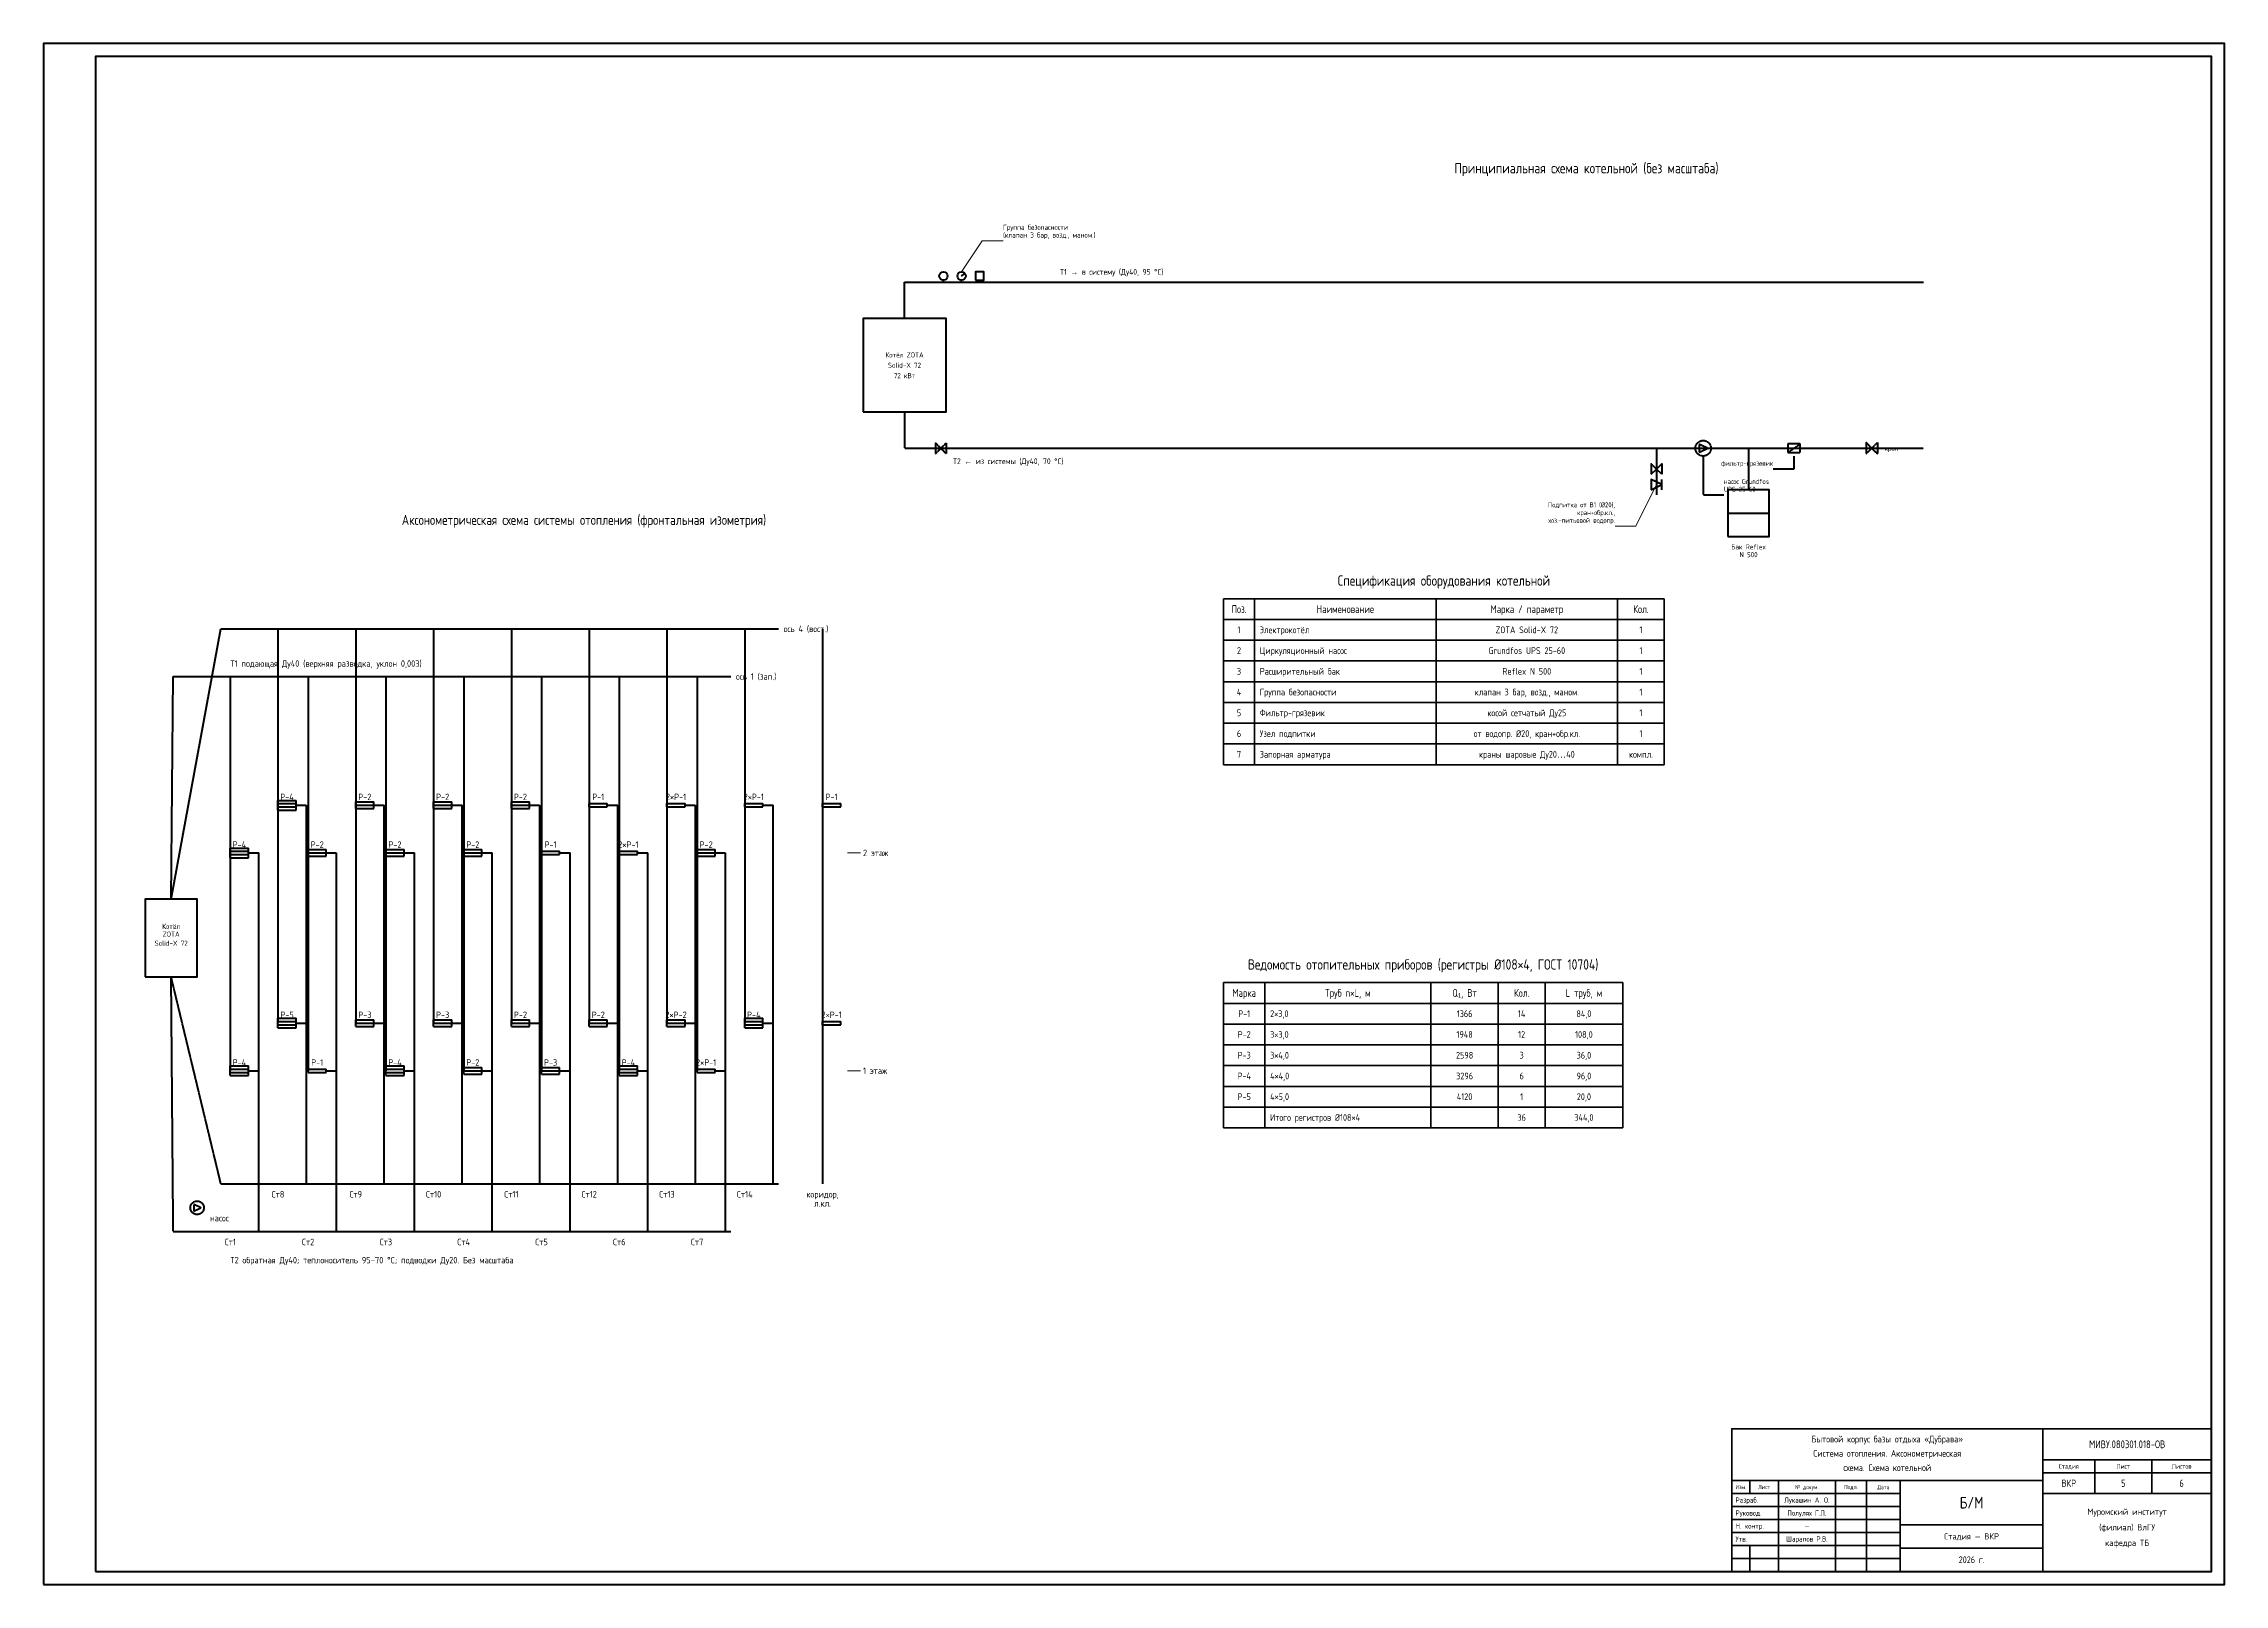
# Model space of a CAD drawing. Header units: millimetres. Extents: x 0 to 84100, y 0 to 59400.
import ezdxf
from ezdxf.enums import TextEntityAlignment as Align

# ---------------------------------------------------------------- set-up
doc = ezdxf.new("R2010")
doc.units = ezdxf.units.MM
doc.linetypes.add('DASHED', pattern=[1.524, 1.27, -0.254])
for name, color, linetype, lineweight in [('HVS', 4, 'CONTINUOUS', 50), ('HVS_TXT', 4, 'CONTINUOUS', 18), ('OTOP', 1, 'CONTINUOUS', 50), ('OTOP2', 1, 'DASHED', 50), ('OTOP_TXT', 1, 'CONTINUOUS', 18), ('RAMKA', 7, 'CONTINUOUS', 35), ('RAMKA_T', 7, 'CONTINUOUS', 100), ('RAZMER', 8, 'CONTINUOUS', 18), ('TEXT', 7, 'CONTINUOUS', 25)]:
    doc.layers.add(name, color=color, linetype=linetype, lineweight=lineweight)
doc.styles.add('GOST', font='gost_type_b.ttf')

msp = doc.modelspace()

# ---------------------------------------------------------------- linework, layer by layer
at = {"layer": 'HVS'}
for p, q in [((62200, 43800), (62200, 42000)), ((62400, 42200), (62400, 42600))]:
    msp.add_line(p, q, dxfattribs=at)
for points in [[(62000, 42800), (62200, 43000), (62000, 43200), (62000, 42800)], [(62400, 42800), (62200, 43000), (62400, 43200), (62400, 42800)], [(62000, 42200), (62400, 42400), (62000, 42600), (62000, 42200)]]:
    msp.add_lwpolyline(points, dxfattribs=at)
at = {"layer": 'HVS_TXT'}
for p, q in [((62200, 42400), (61400, 40800)), ((61400, 40800), (60600, 40800))]:
    msp.add_line(p, q, dxfattribs=at)
at = {"layer": 'OTOP'}
for p, q in [((35400, 50440), (35500, 50520)), ((33200, 48800), (33200, 50200)), ((33200, 50200), (72500, 50200)), ((34700, 50200), (34700, 50280)), ((34700, 50200), (36100, 50200)), ((35400, 50200), (35400, 50280)), ((36100, 50200), (36100, 50280)), ((64950, 41300), (66550, 41300)), ((4919.23, 26419.23), (6838.46, 36838.46)), ((6838.46, 36838.46), (28338.46, 36838.46)), ((9038.46, 36838.46), (9038.46, 21638.46)), ((12038.46, 36838.46), (12038.46, 21638.46)), ((15038.46, 36838.46), (15038.46, 21638.46)), ((18038.46, 36838.46), (18038.46, 21638.46)), ((21038.46, 36838.46), (21038.46, 21638.46)), ((24038.46, 36838.46), (24038.46, 21638.46)), ((27038.46, 36838.46), (27038.46, 21638.46)), ((30038.46, 36838.46), (30038.46, 15438.46)), ((4919.23, 26419.23), (5000, 35000)), ((5000, 35000), (26500, 35000)), ((7200, 35000), (7200, 19800)), ((10200, 35000), (10200, 19800)), ((13200, 35000), (13200, 19800)), ((16200, 35000), (16200, 19800)), ((19200, 35000), (19200, 19800)), ((22200, 35000), (22200, 19800)), ((25200, 35000), (25200, 19800)), ((9038.46, 30225.96), (9738.46, 30225.96)), ((9038.46, 29850.96), (9038.46, 30225.96)), ((9038.46, 30100.96), (9738.46, 30100.96)), ((9038.46, 29975.96), (9738.46, 29975.96)), ((9038.46, 29850.96), (9738.46, 29850.96)), ((9738.46, 29850.96), (9738.46, 30225.96)), ((12038.46, 30163.46), (12738.46, 30163.46)), ((12038.46, 29913.46), (12038.46, 30163.46)), ((12038.46, 30038.46), (12738.46, 30038.46)), ((12038.46, 29913.46), (12738.46, 29913.46)), ((12738.46, 29913.46), (12738.46, 30163.46)), ((15038.46, 30163.46), (15738.46, 30163.46)), ((15038.46, 29913.46), (15038.46, 30163.46)), ((15038.46, 30038.46), (15738.46, 30038.46)), ((15038.46, 29913.46), (15738.46, 29913.46)), ((15738.46, 29913.46), (15738.46, 30163.46)), ((18038.46, 30163.46), (18738.46, 30163.46)), ((18038.46, 29913.46), (18038.46, 30163.46)), ((18038.46, 30038.46), (18738.46, 30038.46)), ((18038.46, 29913.46), (18738.46, 29913.46)), ((18738.46, 29913.46), (18738.46, 30163.46)), ((21038.46, 30100.96), (21738.46, 30100.96)), ((21038.46, 29975.96), (21038.46, 30100.96)), ((21038.46, 29975.96), (21738.46, 29975.96)), ((21738.46, 29975.96), (21738.46, 30100.96)), ((24038.46, 30100.96), (24738.46, 30100.96)), ((24038.46, 29975.96), (24038.46, 30100.96)), ((24038.46, 29975.96), (24738.46, 29975.96)), ((24738.46, 29975.96), (24738.46, 30100.96)), ((27038.46, 30100.96), (27738.46, 30100.96)), ((27038.46, 29975.96), (27038.46, 30100.96)), ((27038.46, 29975.96), (27738.46, 29975.96)), ((27738.46, 29975.96), (27738.46, 30100.96)), ((30038.46, 30100.96), (30738.46, 30100.96)), ((30038.46, 29975.96), (30038.46, 30100.96)), ((30038.46, 29975.96), (30738.46, 29975.96)), ((30738.46, 29975.96), (30738.46, 30100.96)), ((7200, 28387.5), (7900, 28387.5)), ((7200, 28012.5), (7200, 28387.5)), ((7200, 28262.5), (7900, 28262.5)), ((7200, 28137.5), (7900, 28137.5)), ((7200, 28012.5), (7900, 28012.5)), ((7900, 28012.5), (7900, 28387.5)), ((10200, 28325), (10900, 28325)), ((10200, 28075), (10200, 28325)), ((10200, 28200), (10900, 28200)), ((10200, 28075), (10900, 28075)), ((10900, 28075), (10900, 28325)), ((13200, 28325), (13900, 28325)), ((13200, 28075), (13200, 28325)), ((13200, 28200), (13900, 28200)), ((13200, 28075), (13900, 28075)), ((13900, 28075), (13900, 28325)), ((16200, 28325), (16900, 28325)), ((16200, 28075), (16200, 28325)), ((16200, 28200), (16900, 28200)), ((16200, 28075), (16900, 28075)), ((16900, 28075), (16900, 28325)), ((19200, 28262.5), (19900, 28262.5)), ((19200, 28137.5), (19200, 28262.5)), ((19200, 28137.5), (19900, 28137.5)), ((19900, 28137.5), (19900, 28262.5)), ((22200, 28262.5), (22900, 28262.5)), ((22200, 28137.5), (22200, 28262.5)), ((22200, 28137.5), (22900, 28137.5)), ((22900, 28137.5), (22900, 28262.5)), ((25200, 28325), (25900, 28325)), ((25200, 28075), (25200, 28325)), ((25200, 28200), (25900, 28200)), ((25200, 28075), (25900, 28075)), ((25900, 28075), (25900, 28325)), ((9038.46, 21825.96), (9738.46, 21825.96)), ((9038.46, 21450.96), (9038.46, 21825.96)), ((9038.46, 21700.96), (9738.46, 21700.96)), ((9038.46, 21575.96), (9738.46, 21575.96)), ((9038.46, 21450.96), (9738.46, 21450.96)), ((9738.46, 21450.96), (9738.46, 21825.96)), ((12038.46, 21763.46), (12738.46, 21763.46)), ((12038.46, 21513.46), (12038.46, 21763.46)), ((12038.46, 21638.46), (12738.46, 21638.46)), ((12038.46, 21513.46), (12738.46, 21513.46)), ((12738.46, 21513.46), (12738.46, 21763.46)), ((15038.46, 21763.46), (15738.46, 21763.46)), ((15038.46, 21513.46), (15038.46, 21763.46)), ((15038.46, 21638.46), (15738.46, 21638.46)), ((15038.46, 21513.46), (15738.46, 21513.46)), ((15738.46, 21513.46), (15738.46, 21763.46)), ((18038.46, 21763.46), (18738.46, 21763.46)), ((18038.46, 21513.46), (18038.46, 21763.46)), ((18038.46, 21638.46), (18738.46, 21638.46)), ((18038.46, 21513.46), (18738.46, 21513.46)), ((18738.46, 21513.46), (18738.46, 21763.46)), ((21038.46, 21763.46), (21738.46, 21763.46)), ((21038.46, 21513.46), (21038.46, 21763.46)), ((21038.46, 21638.46), (21738.46, 21638.46)), ((21038.46, 21513.46), (21738.46, 21513.46)), ((21738.46, 21513.46), (21738.46, 21763.46)), ((24038.46, 21763.46), (24738.46, 21763.46)), ((24038.46, 21513.46), (24038.46, 21763.46)), ((24038.46, 21638.46), (24738.46, 21638.46)), ((24038.46, 21513.46), (24738.46, 21513.46)), ((24738.46, 21513.46), (24738.46, 21763.46)), ((27038.46, 21825.96), (27738.46, 21825.96)), ((27038.46, 21450.96), (27038.46, 21825.96)), ((27038.46, 21700.96), (27738.46, 21700.96)), ((27038.46, 21575.96), (27738.46, 21575.96)), ((27038.46, 21450.96), (27738.46, 21450.96)), ((27738.46, 21450.96), (27738.46, 21825.96)), ((30038.46, 21700.96), (30738.46, 21700.96)), ((30038.46, 21575.96), (30038.46, 21700.96)), ((30038.46, 21575.96), (30738.46, 21575.96)), ((30738.46, 21575.96), (30738.46, 21700.96)), ((7200, 19987.5), (7900, 19987.5)), ((7200, 19612.5), (7200, 19987.5)), ((7200, 19862.5), (7900, 19862.5)), ((7200, 19737.5), (7900, 19737.5)), ((7200, 19612.5), (7900, 19612.5)), ((7900, 19612.5), (7900, 19987.5)), ((10200, 19862.5), (10900, 19862.5)), ((10200, 19737.5), (10200, 19862.5)), ((10200, 19737.5), (10900, 19737.5)), ((10900, 19737.5), (10900, 19862.5)), ((13200, 19987.5), (13900, 19987.5)), ((13200, 19612.5), (13200, 19987.5)), ((13200, 19862.5), (13900, 19862.5)), ((13200, 19737.5), (13900, 19737.5)), ((13200, 19612.5), (13900, 19612.5)), ((13900, 19612.5), (13900, 19987.5)), ((16200, 19925), (16900, 19925)), ((16200, 19675), (16200, 19925)), ((16200, 19800), (16900, 19800)), ((16200, 19675), (16900, 19675)), ((16900, 19675), (16900, 19925)), ((19200, 19925), (19900, 19925)), ((19200, 19675), (19200, 19925)), ((19200, 19800), (19900, 19800)), ((19200, 19675), (19900, 19675)), ((19900, 19675), (19900, 19925)), ((22200, 19987.5), (22900, 19987.5)), ((22200, 19612.5), (22200, 19987.5)), ((22200, 19862.5), (22900, 19862.5)), ((22200, 19737.5), (22900, 19737.5)), ((22200, 19612.5), (22900, 19612.5)), ((22900, 19612.5), (22900, 19987.5)), ((25200, 19862.5), (25900, 19862.5)), ((25200, 19737.5), (25200, 19862.5)), ((25200, 19737.5), (25900, 19737.5)), ((25900, 19737.5), (25900, 19862.5))]:
    msp.add_line(p, q, dxfattribs=at)
for points in [[(35940, 50280), (36260, 50280), (36260, 50600), (35940, 50600), (35940, 50280)], [(31600, 45200), (34800, 45200), (34800, 48800), (31600, 48800), (31600, 45200)], [(64950, 40400), (66550, 40400), (66550, 42200), (64950, 42200), (64950, 40400)], [(3919.23, 23419.23), (5919.23, 23419.23), (5919.23, 26419.23), (3919.23, 26419.23), (3919.23, 23419.23)]]:
    msp.add_lwpolyline(points, dxfattribs=at)
for centre in [(34700, 50440), (35400, 50440)]:
    msp.add_circle(centre, 160, dxfattribs=at)
at = {"layer": 'OTOP2'}
for p, q in [((33200, 45200), (33200, 43800)), ((33200, 43800), (72500, 43800)), ((65750, 43800), (65750, 42200)), ((67260, 43632), (67740, 43968)), ((64000, 43500), (64000, 42000)), ((67500, 43000), (66700, 43000)), ((67500, 43500), (67500, 43000)), ((64000, 42000), (64800, 42000)), ((9738.46, 30038.46), (10138.46, 30038.46)), ((10138.46, 15438.46), (10138.46, 30038.46)), ((12738.46, 30038.46), (13138.46, 30038.46)), ((13138.46, 15438.46), (13138.46, 30038.46)), ((15738.46, 30038.46), (16138.46, 30038.46)), ((16138.46, 15438.46), (16138.46, 30038.46)), ((18738.46, 30038.46), (19138.46, 30038.46)), ((19138.46, 15438.46), (19138.46, 30038.46)), ((21738.46, 30038.46), (22138.46, 30038.46)), ((22138.46, 15438.46), (22138.46, 30038.46)), ((24738.46, 30038.46), (25138.46, 30038.46)), ((25138.46, 15438.46), (25138.46, 30038.46)), ((27738.46, 30038.46), (28138.46, 30038.46)), ((28138.46, 15438.46), (28138.46, 30038.46)), ((7900, 28200), (8300, 28200)), ((8300, 13600), (8300, 28200)), ((10900, 28200), (11300, 28200)), ((11300, 13600), (11300, 28200)), ((13900, 28200), (14300, 28200)), ((14300, 13600), (14300, 28200)), ((16900, 28200), (17300, 28200)), ((17300, 13600), (17300, 28200)), ((19900, 28200), (20300, 28200)), ((20300, 13600), (20300, 28200)), ((22900, 28200), (23300, 28200)), ((23300, 13600), (23300, 28200)), ((25900, 28200), (26300, 28200)), ((26300, 13600), (26300, 28200)), ((5000, 13600), (4919.23, 23419.23)), ((6838.46, 15438.46), (4919.23, 23419.23)), ((9738.46, 21638.46), (10138.46, 21638.46)), ((12738.46, 21638.46), (13138.46, 21638.46)), ((15738.46, 21638.46), (16138.46, 21638.46)), ((18738.46, 21638.46), (19138.46, 21638.46)), ((21738.46, 21638.46), (22138.46, 21638.46)), ((24738.46, 21638.46), (25138.46, 21638.46)), ((27738.46, 21638.46), (28138.46, 21638.46)), ((7900, 19800), (8300, 19800)), ((10900, 19800), (11300, 19800)), ((13900, 19800), (14300, 19800)), ((16900, 19800), (17300, 19800)), ((19900, 19800), (20300, 19800)), ((22900, 19800), (23300, 19800)), ((25900, 19800), (26300, 19800)), ((6838.46, 15438.46), (28338.46, 15438.46)), ((5000, 13600), (26500, 13600))]:
    msp.add_line(p, q, dxfattribs=at)
for points in [[(34400, 43600), (34600, 43800), (34400, 44000), (34400, 43600)], [(34800, 43600), (34600, 43800), (34800, 44000), (34800, 43600)], [(63850, 43650), (64180, 43800), (63850, 43950), (63850, 43650)], [(67260, 43632), (67740, 43632), (67740, 43968), (67260, 43968), (67260, 43632)], [(70280, 43580), (70500, 43800), (70280, 44020), (70280, 43580)], [(70720, 43580), (70500, 43800), (70720, 44020), (70720, 43580)], [(5789.23, 14389.23), (6075.23, 14519.23), (5789.23, 14649.23), (5789.23, 14389.23)]]:
    msp.add_lwpolyline(points, dxfattribs=at)
for centre, radius in [((64000, 43800), 300), ((5919.23, 14519.23), 260)]:
    msp.add_circle(centre, radius, dxfattribs=at)
at = {"layer": 'OTOP_TXT'}
for p, q in [((35400, 50600), (36200, 51800)), ((36200, 51800), (37000, 51800))]:
    msp.add_line(p, q, dxfattribs=at)
at = {"layer": 'RAMKA'}
for p, q in [((45500, 38000), (62500, 38000)), ((45500, 38000), (45500, 31600)), ((46700, 38000), (46700, 31600)), ((53700, 38000), (53700, 31600)), ((60700, 38000), (60700, 31600)), ((62500, 38000), (62500, 31600)), ((45500, 37200), (62500, 37200)), ((45500, 36400), (62500, 36400)), ((45500, 35600), (62500, 35600)), ((45500, 34800), (62500, 34800)), ((45500, 34000), (62500, 34000)), ((45500, 33200), (62500, 33200)), ((45500, 32400), (62500, 32400)), ((45500, 31600), (62500, 31600)), ((45500, 23200), (60900, 23200)), ((45500, 23200), (45500, 17600)), ((47100, 23200), (47100, 17600)), ((53500, 23200), (53500, 17600)), ((56100, 23200), (56100, 17600)), ((57900, 23200), (57900, 17600)), ((60900, 23200), (60900, 17600)), ((45500, 22400), (60900, 22400)), ((45500, 21600), (60900, 21600)), ((45500, 20800), (60900, 20800)), ((45500, 20000), (60900, 20000)), ((45500, 19200), (60900, 19200)), ((45500, 18400), (60900, 18400)), ((45500, 17600), (60900, 17600))]:
    msp.add_line(p, q, dxfattribs=at)
for points in [[(65100, 500), (83600, 500), (83600, 6000), (65100, 6000), (65100, 500)], [(65100, 4000), (77100, 4000), (77100, 6000), (65100, 6000), (65100, 4000)], [(77100, 4800), (83600, 4800), (83600, 6000), (77100, 6000), (77100, 4800)], [(77100, 4300), (79100, 4300), (79100, 4800), (77100, 4800), (77100, 4300)], [(77100, 3500), (79100, 3500), (79100, 4300), (77100, 4300), (77100, 3500)], [(79100, 4300), (81300, 4300), (81300, 4800), (79100, 4800), (79100, 4300)], [(79100, 3500), (81300, 3500), (81300, 4300), (79100, 4300), (79100, 3500)], [(81300, 4300), (83600, 4300), (83600, 4800), (81300, 4800), (81300, 4300)], [(81300, 3500), (83600, 3500), (83600, 4300), (81300, 4300), (81300, 3500)], [(65100, 3500), (65800, 3500), (65800, 4000), (65100, 4000), (65100, 3500)], [(65100, 3000), (66900, 3000), (66900, 3500), (65100, 3500), (65100, 3000)], [(65800, 3500), (66900, 3500), (66900, 4000), (65800, 4000), (65800, 3500)], [(66900, 3500), (69100, 3500), (69100, 4000), (66900, 4000), (66900, 3500)], [(66900, 3000), (69100, 3000), (69100, 3500), (66900, 3500), (66900, 3000)], [(69100, 3500), (70300, 3500), (70300, 4000), (69100, 4000), (69100, 3500)], [(69100, 3000), (70300, 3000), (70300, 3500), (69100, 3500), (69100, 3000)], [(70300, 3500), (71600, 3500), (71600, 4000), (70300, 4000), (70300, 3500)], [(70300, 3000), (71600, 3000), (71600, 3500), (70300, 3500), (70300, 3000)], [(71600, 2300), (77100, 2300), (77100, 4000), (71600, 4000), (71600, 2300)], [(77100, 500), (83600, 500), (83600, 3500), (77100, 3500), (77100, 500)], [(65100, 2500), (66900, 2500), (66900, 3000), (65100, 3000), (65100, 2500)], [(66900, 2500), (69100, 2500), (69100, 3000), (66900, 3000), (66900, 2500)], [(69100, 2500), (70300, 2500), (70300, 3000), (69100, 3000), (69100, 2500)], [(70300, 2500), (71600, 2500), (71600, 3000), (70300, 3000), (70300, 2500)], [(65100, 2000), (66900, 2000), (66900, 2500), (65100, 2500), (65100, 2000)], [(65100, 1500), (66900, 1500), (66900, 2000), (65100, 2000), (65100, 1500)], [(66900, 2000), (69100, 2000), (69100, 2500), (66900, 2500), (66900, 2000)], [(66900, 1500), (69100, 1500), (69100, 2000), (66900, 2000), (66900, 1500)], [(69100, 2000), (70300, 2000), (70300, 2500), (69100, 2500), (69100, 2000)], [(69100, 1500), (70300, 1500), (70300, 2000), (69100, 2000), (69100, 1500)], [(70300, 2000), (71600, 2000), (71600, 2500), (70300, 2500), (70300, 2000)], [(70300, 1500), (71600, 1500), (71600, 2000), (70300, 2000), (70300, 1500)], [(71600, 1400), (77100, 1400), (77100, 2300), (71600, 2300), (71600, 1400)], [(65100, 1000), (65800, 1000), (65800, 1500), (65100, 1500), (65100, 1000)], [(65100, 500), (65800, 500), (65800, 1000), (65100, 1000), (65100, 500)], [(65800, 1000), (66900, 1000), (66900, 1500), (65800, 1500), (65800, 1000)], [(65800, 500), (66900, 500), (66900, 1000), (65800, 1000), (65800, 500)], [(66900, 1000), (69100, 1000), (69100, 1500), (66900, 1500), (66900, 1000)], [(66900, 500), (69100, 500), (69100, 1000), (66900, 1000), (66900, 500)], [(69100, 1000), (70300, 1000), (70300, 1500), (69100, 1500), (69100, 1000)], [(69100, 500), (70300, 500), (70300, 1000), (69100, 1000), (69100, 500)], [(70300, 1000), (71600, 1000), (71600, 1500), (70300, 1500), (70300, 1000)], [(70300, 500), (71600, 500), (71600, 1000), (70300, 1000), (70300, 500)], [(71600, 500), (77100, 500), (77100, 1400), (71600, 1400), (71600, 500)]]:
    msp.add_lwpolyline(points, dxfattribs=at)
at = {"layer": 'RAMKA_T'}
for points in [[(0, 0), (84100, 0), (84100, 59400), (0, 59400), (0, 0)], [(2000, 500), (83600, 500), (83600, 58900), (2000, 58900), (2000, 500)]]:
    msp.add_lwpolyline(points, dxfattribs=at)
at = {"layer": 'RAZMER'}
for p, q in [((31000, 28200), (31500, 28200)), ((31000, 19800), (31500, 19800))]:
    msp.add_line(p, q, dxfattribs=at)

# ---------------------------------------------------------------- texts
at = {"layer": 'HVS_TXT', "style": 'GOST'}
for s, p in [('Подпитка от В1 (Ø20),', (60600, 41620)), ('кран+обр.кл.,', (60600, 41320)), ('хоз.-питьевой водопр.', (60600, 41020))]:
    msp.add_text(s, height=190, dxfattribs=at).set_placement(p, align=Align.MIDDLE_RIGHT)
at = {"layer": 'OTOP2', "style": 'GOST'}
msp.add_text('фильтр-грязевик', height=190, dxfattribs=at).set_placement((66700, 43220), align=Align.MIDDLE_RIGHT)
for s, p in [('насос Grundfos', (64800, 42520)), ('UPS 25-60', (64800, 42220))]:
    msp.add_text(s, height=190, dxfattribs=at).set_placement(p, align=Align.MIDDLE_LEFT)
at = {"layer": 'OTOP_TXT', "style": 'GOST'}
for s, height, p in [('Группа безопасности', 200, (37000, 52320)), ('(клапан 3 бар, возд., маном.)', 200, (37000, 52020)), ('Т1 → в систему (Ду40, 95 °C)', 220, (39200, 50600)), ('кран', 190, (71000, 43800)), ('ось 4 (вост.)', 250, (28538.46, 36838.46)), ('Т1 подающая Ду40 (верхняя разводка, уклон 0,003)', 250, (7200, 35500)), ('ось 1 (зап.)', 250, (26700, 35000)), ('насос', 250, (6419.23, 14119.23)), ('Т2 обратная Ду40; теплоноситель 95–70 °C; подводки Ду20. Без масштаба', 250, (7200, 12500))]:
    msp.add_text(s, height=height, dxfattribs=at).set_placement(p, align=Align.MIDDLE_LEFT)
for s, height, p in [('Котёл ZOTA', 200, (33200, 47400)), ('Solid-X 72', 200, (33200, 47000)), ('72 кВт', 200, (33200, 46600)), ('Т2 ← из системы (Ду40, 70 °C)', 220, (37200, 43300)), ('Бак Reflex', 200, (65750, 40000)), ('N 500', 200, (65750, 39700)), ('Р-4', 250, (9388.46, 30358.46)), ('Р-2', 250, (12388.46, 30358.46)), ('Р-2', 250, (15388.46, 30358.46)), ('Р-2', 250, (18388.46, 30358.46)), ('Р-1', 250, (21388.46, 30358.46)), ('2×Р-1', 250, (24388.46, 30358.46)), ('2×Р-1', 250, (27388.46, 30358.46)), ('Р-1', 250, (30388.46, 30358.46)), ('Р-4', 250, (7550, 28520)), ('Р-2', 250, (10550, 28520)), ('Р-2', 250, (13550, 28520)), ('Р-2', 250, (16550, 28520)), ('Р-1', 250, (19550, 28520)), ('2×Р-1', 250, (22550, 28520)), ('Р-2', 250, (25550, 28520)), ('Котёл', 200, (4919.23, 25369.23)), ('Solid-X 72', 200, (4919.23, 24719.23)), ('ZOTA', 200, (4919.23, 25069.23)), ('Р-5', 250, (9388.46, 21958.46)), ('Р-3', 250, (12388.46, 21958.46)), ('Р-3', 250, (15388.46, 21958.46)), ('Р-2', 250, (18388.46, 21958.46)), ('Р-2', 250, (21388.46, 21958.46)), ('2×Р-2', 250, (24388.46, 21958.46)), ('Р-4', 250, (27388.46, 21958.46)), ('2×Р-1', 250, (30388.46, 21958.46)), ('Р-4', 250, (7550, 20120)), ('Р-1', 250, (10550, 20120)), ('Р-4', 250, (13550, 20120)), ('Р-2', 250, (16550, 20120)), ('Р-3', 250, (19550, 20120)), ('Р-4', 250, (22550, 20120)), ('2×Р-1', 250, (25550, 20120)), ('Ст8', 250, (9038.46, 15038.46)), ('Ст9', 250, (12038.46, 15038.46)), ('Ст10', 250, (15038.46, 15038.46)), ('Ст11', 250, (18038.46, 15038.46)), ('Ст12', 250, (21038.46, 15038.46)), ('Ст13', 250, (24038.46, 15038.46)), ('Ст14', 250, (27038.46, 15038.46)), ('коридор,', 250, (30038.46, 15038.46)), ('л.кл.', 250, (30038.46, 14688.46)), ('Ст1', 250, (7200, 13200)), ('Ст2', 250, (10200, 13200)), ('Ст3', 250, (13200, 13200)), ('Ст4', 250, (16200, 13200)), ('Ст5', 250, (19200, 13200)), ('Ст6', 250, (22200, 13200)), ('Ст7', 250, (25200, 13200))]:
    msp.add_text(s, height=height, dxfattribs=at).set_placement(p, align=Align.MIDDLE_CENTER)
at = {"layer": 'RAMKA', "style": 'GOST'}
for s, height, p in [('Бытовой корпус базы отдыха «Дубрава»', 260, (71100, 5600)), ('Система отопления. Аксонометрическая', 260, (71100, 5050)), ('МИВУ.080301.018-ОВ', 300, (80350, 5400)), ('схема. Схема котельной', 260, (71100, 4500)), ('Стадия', 180, (78100, 4550)), ('Лист', 180, (80200, 4550)), ('Листов', 180, (82450, 4550)), ('Изм.', 160, (65450, 3750)), ('Лист', 160, (66350, 3750)), ('№ докум.', 160, (68000, 3750)), ('Подп.', 160, (69700, 3750)), ('Дата', 160, (70950, 3750)), ('Б/М', 450, (74350, 3150)), ('ВКР', 280, (78100, 3900)), ('5', 280, (80200, 3900)), ('6', 280, (82450, 3900)), ('Лукашин А. О.', 200, (68000, 3250)), ('Полулях Г.Л.', 200, (68000, 2750)), ('Муромский институт', 240, (80350, 2800)), ('Шарапов Р.В.', 200, (68000, 1750)), ('—', 200, (68000, 2250)), ('Стадия — ВКР', 240, (74350, 1850)), ('(филиал) ВлГУ', 240, (80350, 2200)), ('кафедра ТБ', 240, (80350, 1600)), ('2026 г.', 260, (74350, 950))]:
    msp.add_text(s, height=height, dxfattribs=at).set_placement(p, align=Align.MIDDLE_CENTER)
for s, p in [('Разраб.', (65250, 3250)), ('Руковод.', (65250, 2750)), ('Утв.', (65250, 1750)), ('Н. контр.', (65250, 2250))]:
    msp.add_text(s, height=200, dxfattribs=at).set_placement(p, align=Align.MIDDLE_LEFT)
at = {"layer": 'TEXT', "style": 'GOST'}
for s, height, p in [('Принципиальная схема котельной (без масштаба)', 400, (59500, 54600)), ('Аксонометрическая схема системы отопления (фронтальная изометрия)', 385, (20838.46, 41038.46)), ('Спецификация оборудования котельной', 400, (54000, 38700)), ('Поз.', 300, (46100, 37600)), ('Наименование', 300, (50200, 37600)), ('Марка / параметр', 300, (57200, 37600)), ('Кол.', 300, (61600, 37600)), ('1', 260, (46100, 36800)), ('ZOTA Solid-X 72', 260, (57200, 36800)), ('1', 260, (61600, 36800)), ('3', 260, (46100, 35200)), ('2', 260, (46100, 36000)), ('Grundfos UPS 25-60', 260, (57200, 36000)), ('Reflex N 500', 260, (57200, 35200)), ('1', 260, (61600, 36000)), ('1', 260, (61600, 35200)), ('4', 260, (46100, 34400)), ('клапан 3 бар, возд., маном.', 260, (57200, 34400)), ('1', 260, (61600, 34400)), ('5', 260, (46100, 33600)), ('косой сетчатый Ду25', 260, (57200, 33600)), ('1', 260, (61600, 33600)), ('6', 260, (46100, 32800)), ('от водопр. Ø20, кран+обр.кл.', 260, (57200, 32800)), ('1', 260, (61600, 32800)), ('7', 260, (46100, 32000)), ('краны шаровые Ду20…40', 260, (57200, 32000)), ('компл.', 260, (61600, 32000)), ('Ведомость отопительных приборов (регистры Ø108×4, ГОСТ 10704)', 400, (53200, 23900)), ('Марка', 300, (46300, 22800)), ('Труб n×L, м', 300, (50300, 22800)), ('Q₁, Вт', 300, (54800, 22800)), ('Кол.', 300, (57000, 22800)), ('L труб, м', 300, (59400, 22800)), ('Р-1', 260, (46300, 22000)), ('1366', 260, (54800, 22000)), ('14', 260, (57000, 22000)), ('84,0', 260, (59400, 22000)), ('Р-2', 260, (46300, 21200)), ('1948', 260, (54800, 21200)), ('12', 260, (57000, 21200)), ('108,0', 260, (59400, 21200)), ('Р-3', 260, (46300, 20400)), ('2598', 260, (54800, 20400)), ('3', 260, (57000, 20400)), ('36,0', 260, (59400, 20400)), ('Р-4', 260, (46300, 19600)), ('3296', 260, (54800, 19600)), ('6', 260, (57000, 19600)), ('96,0', 260, (59400, 19600)), ('Р-5', 260, (46300, 18800)), ('4120', 260, (54800, 18800)), ('1', 260, (57000, 18800)), ('20,0', 260, (59400, 18800)), ('36', 260, (57000, 18000)), ('344,0', 260, (59400, 18000))]:
    msp.add_text(s, height=height, dxfattribs=at).set_placement(p, align=Align.MIDDLE_CENTER)
for s, height, p in [('Электрокотёл', 260, (46900, 36800)), ('Расширительный бак', 260, (46900, 35200)), ('Циркуляционный насос', 260, (46900, 36000)), ('Группа безопасности', 260, (46900, 34400)), ('Фильтр-грязевик', 260, (46900, 33600)), ('Узел подпитки', 260, (46900, 32800)), ('Запорная арматура', 260, (46900, 32000)), ('2 этаж', 250, (31600, 28200)), ('2×3,0', 260, (47300, 22000)), ('3×3,0', 260, (47300, 21200)), ('3×4,0', 260, (47300, 20400)), ('1 этаж', 250, (31600, 19800)), ('4×4,0', 260, (47300, 19600)), ('4×5,0', 260, (47300, 18800)), ('Итого регистров Ø108×4', 260, (47300, 18000))]:
    msp.add_text(s, height=height, dxfattribs=at).set_placement(p, align=Align.MIDDLE_LEFT)

doc.saveas('drawing.dxf')
